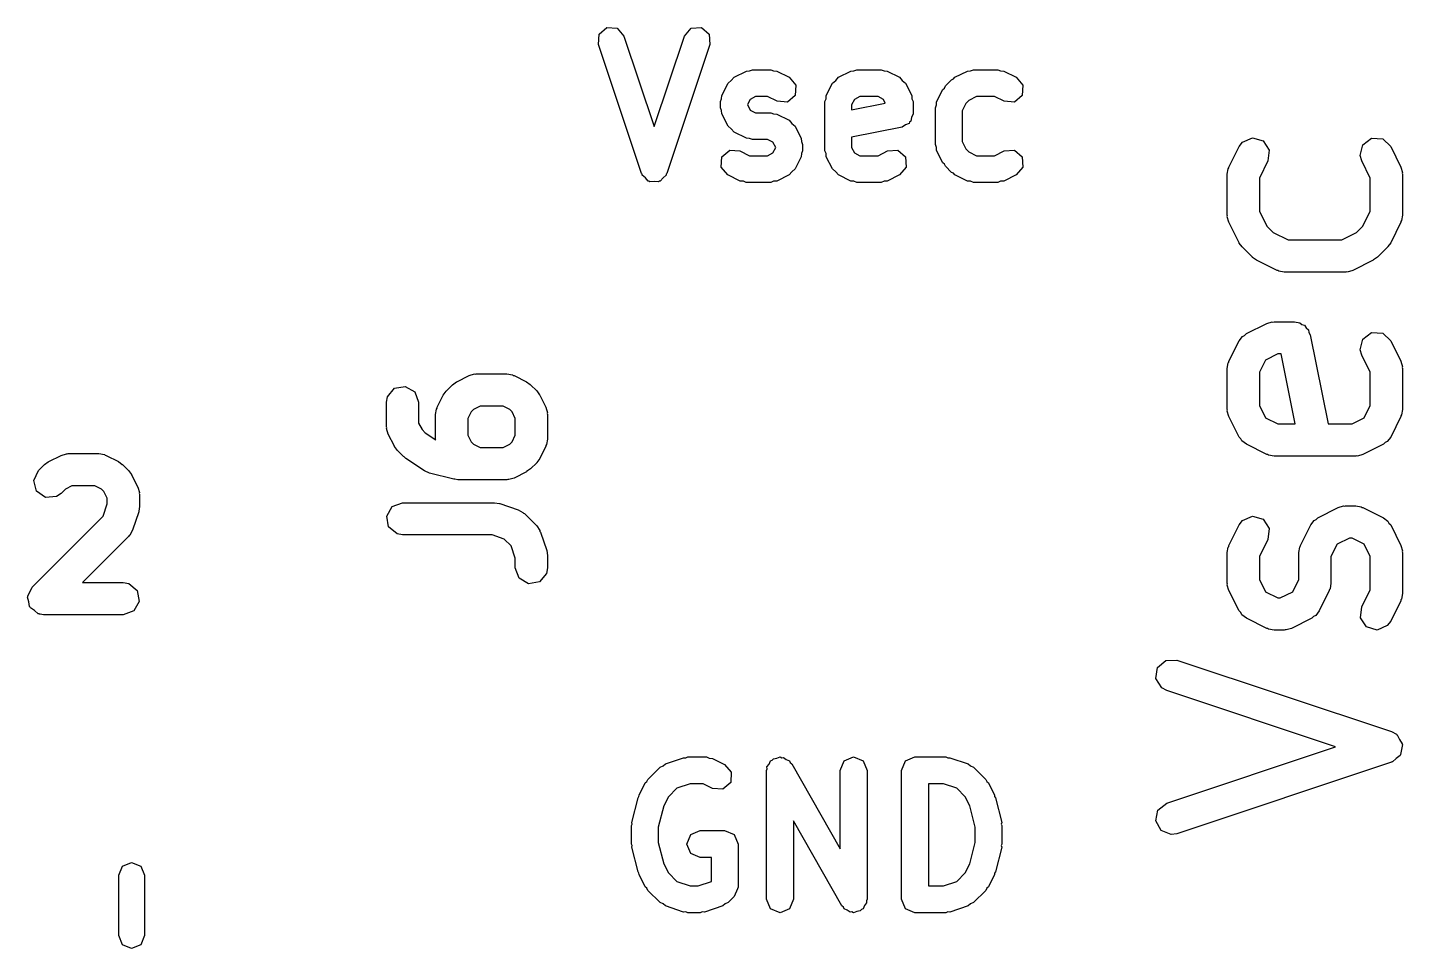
# Model space of a CAD drawing. Extents: x 83.3 to 116.7, y -117 to -83.4.
# Drawn here: x 110.33 to 116.73, y -95.2 to -90.91 of the extents above; entities that cross this region are included whole.
import ezdxf

# ---------------------------------------------------------------- set-up
doc = ezdxf.new("R2010")
doc.units = 0
doc.layers.add('BLACK', color=7, linetype='CONTINUOUS')

msp = doc.modelspace()

# ---------------------------------------------------------------- linework, layer by layer
at = {"layer": 'BLACK', "linetype": 'CONTINUOUS'}
for p, q in [((112.984, -90.9912), (112.987, -90.9435)), ((112.987, -90.9435), (113.023, -90.9121)), ((113.023, -90.9121), (113.071, -90.9155)), ((113.071, -90.9155), (113.102, -90.9517)), ((113.102, -90.9517), (113.243, -91.3738)), ((113.243, -91.3738), (113.384, -90.9517)), ((113.384, -90.9517), (113.415, -90.9155)), ((113.415, -90.9155), (113.463, -90.9121)), ((113.463, -90.9121), (113.499, -90.9435)), ((113.499, -90.9435), (113.502, -90.9912)), ((113.184, -91.5912), (112.984, -90.9912)), ((113.502, -90.9912), (113.302, -91.5912)), ((113.587, -91.172), (113.602, -91.1591)), ((113.602, -91.1591), (113.615, -91.1441)), ((113.615, -91.1441), (113.672, -91.1155)), ((113.672, -91.1155), (113.687, -91.1145)), ((113.687, -91.1145), (113.7, -91.1089)), ((113.7, -91.1089), (113.786, -91.1089)), ((113.786, -91.1089), (113.799, -91.1145)), ((113.799, -91.1145), (113.814, -91.1155)), ((113.814, -91.1155), (113.871, -91.1441)), ((113.871, -91.1441), (113.902, -91.1802)), ((114.073, -91.172), (114.088, -91.1591)), ((114.088, -91.1591), (114.101, -91.1441)), ((114.101, -91.1441), (114.158, -91.1155)), ((114.158, -91.1155), (114.172, -91.1145)), ((114.172, -91.1145), (114.186, -91.1089)), ((114.186, -91.1089), (114.3, -91.1089)), ((114.3, -91.1089), (114.313, -91.1145)), ((114.313, -91.1145), (114.328, -91.1155)), ((114.328, -91.1155), (114.385, -91.1441)), ((114.385, -91.1441), (114.398, -91.1591)), ((114.398, -91.1591), (114.413, -91.172)), ((114.599, -91.1844), (114.627, -91.1558)), ((114.627, -91.1558), (114.637, -91.1519)), ((114.637, -91.1519), (114.643, -91.1441)), ((114.643, -91.1441), (114.701, -91.1155)), ((114.701, -91.1155), (114.715, -91.1145)), ((114.715, -91.1145), (114.729, -91.1089)), ((114.729, -91.1089), (114.843, -91.1089)), ((114.843, -91.1089), (114.856, -91.1145)), ((114.856, -91.1145), (114.871, -91.1155)), ((114.871, -91.1155), (114.928, -91.1441)), ((114.928, -91.1441), (114.959, -91.1802)), ((113.558, -91.2292), (113.587, -91.172)), ((113.899, -91.228), (113.863, -91.2593)), ((113.902, -91.1802), (113.899, -91.228)), ((114.044, -91.2292), (114.073, -91.172)), ((114.413, -91.172), (114.442, -91.2292)), ((114.558, -91.2578), (114.587, -91.2006)), ((114.587, -91.2006), (114.595, -91.1939)), ((114.595, -91.1939), (114.599, -91.1844)), ((114.956, -91.228), (114.92, -91.2593)), ((114.959, -91.1802), (114.956, -91.228)), ((113.552, -91.2571), (113.557, -91.2437)), ((113.552, -91.2857), (113.552, -91.2571)), ((113.557, -91.2992), (113.552, -91.2857)), ((113.557, -91.2437), (113.558, -91.2292)), ((113.689, -91.2466), (113.677, -91.2714)), ((113.677, -91.2714), (113.689, -91.2963)), ((113.715, -91.2339), (113.689, -91.2466)), ((113.771, -91.2339), (113.715, -91.2339)), ((113.815, -91.2559), (113.771, -91.2339)), ((113.863, -91.2593), (113.815, -91.2559)), ((114.037, -91.2571), (114.043, -91.2437)), ((114.037, -91.4857), (114.037, -91.2571)), ((114.043, -91.2437), (114.044, -91.2292)), ((114.175, -91.2466), (114.162, -91.2719)), ((114.162, -91.2952), (114.319, -91.2639)), ((114.162, -91.2719), (114.162, -91.2952)), ((114.2, -91.2339), (114.175, -91.2466)), ((114.285, -91.2339), (114.2, -91.2339)), ((114.311, -91.2466), (114.285, -91.2339)), ((114.319, -91.2639), (114.311, -91.2466)), ((114.442, -91.2292), (114.443, -91.2437)), ((114.443, -91.2437), (114.448, -91.2571)), ((114.448, -91.2571), (114.448, -91.3143)), ((114.552, -91.2857), (114.557, -91.2723)), ((114.552, -91.4571), (114.552, -91.2857)), ((114.557, -91.2723), (114.558, -91.2578)), ((114.694, -91.2656), (114.677, -91.3005)), ((114.708, -91.2514), (114.694, -91.2656)), ((114.743, -91.2339), (114.708, -91.2514)), ((114.828, -91.2339), (114.743, -91.2339)), ((114.872, -91.2559), (114.828, -91.2339)), ((114.92, -91.2593), (114.872, -91.2559)), ((113.558, -91.3137), (113.557, -91.2992)), ((113.587, -91.3708), (113.558, -91.3137)), ((113.689, -91.2963), (113.715, -91.3089)), ((113.715, -91.3089), (113.786, -91.3089)), ((113.786, -91.3089), (113.799, -91.3145)), ((113.799, -91.3145), (113.814, -91.3155)), ((113.814, -91.3155), (113.871, -91.3441)), ((113.871, -91.3441), (113.884, -91.3591)), ((114.432, -91.3525), (114.43, -91.3585)), ((114.438, -91.349), (114.432, -91.3525)), ((114.441, -91.3311), (114.438, -91.349)), ((114.448, -91.3143), (114.441, -91.3311)), ((114.677, -91.3005), (114.677, -91.4424)), ((113.602, -91.3838), (113.587, -91.3708)), ((113.615, -91.3988), (113.602, -91.3838)), ((113.672, -91.4273), (113.615, -91.3988)), ((113.884, -91.3591), (113.899, -91.372)), ((113.899, -91.372), (113.927, -91.4292)), ((114.398, -91.3756), (114.162, -91.4227)), ((114.413, -91.3654), (114.398, -91.3756)), ((114.43, -91.3585), (114.413, -91.3654)), ((113.558, -91.5149), (113.595, -91.4836)), ((113.595, -91.4836), (113.642, -91.487)), ((113.687, -91.4284), (113.672, -91.4273)), ((113.7, -91.4339), (113.687, -91.4284)), ((113.771, -91.4339), (113.7, -91.4339)), ((113.796, -91.4466), (113.771, -91.4339)), ((113.809, -91.4714), (113.796, -91.4466)), ((113.796, -91.4963), (113.809, -91.4714)), ((113.927, -91.4292), (113.928, -91.4437)), ((113.928, -91.4437), (113.934, -91.4571)), ((113.934, -91.4571), (113.934, -91.4857)), ((114.162, -91.4227), (114.162, -91.471)), ((114.162, -91.471), (114.175, -91.4963)), ((114.329, -91.487), (114.377, -91.4836)), ((114.377, -91.4836), (114.413, -91.5149)), ((114.557, -91.4706), (114.552, -91.4571)), ((114.558, -91.4851), (114.557, -91.4706)), ((114.677, -91.4424), (114.694, -91.4773)), ((114.694, -91.4773), (114.708, -91.4915)), ((114.872, -91.487), (114.92, -91.4836)), ((114.92, -91.4836), (114.956, -91.5149)), ((115.919, -91.5617), (115.966, -91.4665)), ((115.966, -91.4665), (115.982, -91.4455)), ((115.982, -91.4455), (116.029, -91.4251)), ((116.029, -91.4251), (116.078, -91.4398)), ((116.078, -91.4398), (116.106, -91.4826)), ((116.106, -91.4826), (116.1, -91.5335)), ((116.53, -91.5086), (116.542, -91.4587)), ((116.542, -91.4587), (116.583, -91.4281)), ((116.583, -91.4281), (116.635, -91.4312)), ((116.635, -91.4312), (116.672, -91.4665)), ((116.672, -91.4665), (116.719, -91.5617)), ((113.555, -91.5626), (113.558, -91.5149)), ((113.642, -91.487), (113.686, -91.5089)), ((113.686, -91.5089), (113.771, -91.5089)), ((113.771, -91.5089), (113.796, -91.4963)), ((113.927, -91.5137), (113.899, -91.5708)), ((113.928, -91.4992), (113.927, -91.5137)), ((113.934, -91.4857), (113.928, -91.4992)), ((114.043, -91.4992), (114.037, -91.4857)), ((114.044, -91.5137), (114.043, -91.4992)), ((114.073, -91.5708), (114.044, -91.5137)), ((114.175, -91.4963), (114.2, -91.5089)), ((114.2, -91.5089), (114.285, -91.5089)), ((114.285, -91.5089), (114.329, -91.487)), ((114.413, -91.5149), (114.416, -91.5626)), ((114.587, -91.5422), (114.558, -91.4851)), ((114.595, -91.549), (114.587, -91.5422)), ((114.708, -91.4915), (114.743, -91.5089)), ((114.743, -91.5089), (114.828, -91.5089)), ((114.828, -91.5089), (114.872, -91.487)), ((114.956, -91.5149), (114.959, -91.5626)), ((116.1, -91.5335), (116.061, -91.6129)), ((116.538, -91.5335), (116.53, -91.5086)), ((116.577, -91.6129), (116.538, -91.5335)), ((113.187, -91.5947), (113.184, -91.5912)), ((113.187, -91.5994), (113.187, -91.5947)), ((113.202, -91.6124), (113.187, -91.5994)), ((113.215, -91.6273), (113.202, -91.6124)), ((113.284, -91.6124), (113.271, -91.6273)), ((113.299, -91.5994), (113.284, -91.6124)), ((113.302, -91.5912), (113.299, -91.5947)), ((113.299, -91.5947), (113.299, -91.5994)), ((113.586, -91.5988), (113.555, -91.5626)), ((113.643, -91.6273), (113.586, -91.5988)), ((113.871, -91.5988), (113.814, -91.6273)), ((113.884, -91.5838), (113.871, -91.5988)), ((113.899, -91.5708), (113.884, -91.5838)), ((114.088, -91.5838), (114.073, -91.5708)), ((114.101, -91.5988), (114.088, -91.5838)), ((114.158, -91.6273), (114.101, -91.5988)), ((114.385, -91.5988), (114.328, -91.6273)), ((114.416, -91.5626), (114.385, -91.5988)), ((114.599, -91.5585), (114.595, -91.549)), ((114.627, -91.587), (114.599, -91.5585)), ((114.637, -91.591), (114.627, -91.587)), ((114.643, -91.5988), (114.637, -91.591)), ((114.701, -91.6273), (114.643, -91.5988)), ((114.928, -91.5988), (114.871, -91.6273)), ((114.959, -91.5626), (114.928, -91.5988)), ((115.911, -91.5952), (115.915, -91.5696)), ((115.911, -91.7857), (115.911, -91.5952)), ((115.915, -91.5696), (115.918, -91.5662)), ((115.918, -91.5662), (115.919, -91.5617)), ((116.719, -91.5617), (116.727, -91.5867)), ((116.727, -91.5867), (116.726, -91.591)), ((116.726, -91.591), (116.727, -91.5952)), ((116.727, -91.5952), (116.727, -91.7857)), ((113.22, -91.6277), (113.215, -91.6273)), ((113.223, -91.6307), (113.22, -91.6277)), ((113.243, -91.6293), (113.223, -91.6307)), ((113.263, -91.6307), (113.243, -91.6293)), ((113.266, -91.6277), (113.263, -91.6307)), ((113.271, -91.6273), (113.266, -91.6277)), ((113.658, -91.6284), (113.643, -91.6273)), ((113.671, -91.6339), (113.658, -91.6284)), ((113.786, -91.6339), (113.671, -91.6339)), ((113.799, -91.6284), (113.786, -91.6339)), ((113.814, -91.6273), (113.799, -91.6284)), ((114.172, -91.6284), (114.158, -91.6273)), ((114.186, -91.6339), (114.172, -91.6284)), ((114.3, -91.6339), (114.186, -91.6339)), ((114.313, -91.6284), (114.3, -91.6339)), ((114.328, -91.6273), (114.313, -91.6284)), ((114.715, -91.6284), (114.701, -91.6273)), ((114.729, -91.6339), (114.715, -91.6284)), ((114.843, -91.6339), (114.729, -91.6339)), ((114.856, -91.6284), (114.843, -91.6339)), ((114.871, -91.6273), (114.856, -91.6284)), ((116.061, -91.6129), (116.061, -91.768)), ((116.577, -91.768), (116.577, -91.6129)), ((115.912, -91.7899), (115.911, -91.7857)), ((115.911, -91.7943), (115.912, -91.7899)), ((115.919, -91.8193), (115.911, -91.7943)), ((116.061, -91.768), (116.095, -91.8365)), ((116.543, -91.8365), (116.577, -91.768)), ((116.727, -91.7857), (116.723, -91.8114)), ((115.966, -91.9145), (115.919, -91.8193)), ((116.095, -91.8365), (116.125, -91.8669)), ((116.125, -91.8669), (116.194, -91.9012)), ((116.444, -91.9012), (116.513, -91.8669)), ((116.513, -91.8669), (116.543, -91.8365)), ((116.719, -91.8193), (116.672, -91.9145)), ((116.72, -91.8148), (116.719, -91.8193)), ((116.723, -91.8114), (116.72, -91.8148)), ((115.967, -91.9156), (115.966, -91.9145)), ((115.98, -91.934), (115.967, -91.9156)), ((116.194, -91.9012), (116.444, -91.9012)), ((116.672, -91.9145), (116.658, -91.9325)), ((116.658, -91.9325), (116.658, -91.934)), ((116.028, -91.9816), (115.98, -91.934)), ((116.029, -91.9823), (116.028, -91.9816)), ((116.047, -91.9957), (116.029, -91.9823)), ((116.143, -92.0433), (116.047, -91.9957)), ((116.591, -91.9957), (116.495, -92.0433)), ((116.592, -91.9945), (116.591, -91.9957)), ((116.61, -91.9816), (116.592, -91.9945)), ((116.658, -91.934), (116.61, -91.9816)), ((116.147, -92.0438), (116.143, -92.0433)), ((116.151, -92.0467), (116.147, -92.0438)), ((116.176, -92.0512), (116.151, -92.0467)), ((116.462, -92.0512), (116.176, -92.0512)), ((116.466, -92.0497), (116.462, -92.0512)), ((116.47, -92.0507), (116.466, -92.0497)), ((116.495, -92.0433), (116.47, -92.0507)), ((116, -92.3377), (116.095, -92.2901)), ((116.095, -92.2901), (116.12, -92.2826)), ((116.12, -92.2826), (116.124, -92.2837)), ((116.124, -92.2837), (116.129, -92.2821)), ((116.129, -92.2821), (116.224, -92.2821)), ((116.224, -92.2821), (116.249, -92.2867)), ((116.249, -92.2867), (116.259, -92.2946)), ((116.259, -92.2946), (116.271, -92.2986)), ((116.271, -92.2986), (116.278, -92.3106)), ((116.278, -92.3106), (116.289, -92.3196)), ((115.919, -92.4665), (115.966, -92.3712)), ((115.966, -92.3712), (115.982, -92.3503)), ((115.982, -92.3503), (115.992, -92.3458)), ((115.992, -92.3458), (116, -92.3377)), ((116.289, -92.3196), (116.291, -92.3318)), ((116.291, -92.3318), (116.297, -92.3424)), ((116.297, -92.3424), (116.381, -92.7583)), ((116.53, -92.4133), (116.542, -92.3634)), ((116.542, -92.3634), (116.583, -92.3329)), ((116.583, -92.3329), (116.635, -92.3359)), ((116.635, -92.3359), (116.672, -92.3712)), ((116.672, -92.3712), (116.719, -92.4665)), ((116.146, -92.4321), (116.089, -92.4607)), ((116.162, -92.4321), (116.146, -92.4321)), ((116.228, -92.7583), (116.162, -92.4321)), ((116.538, -92.4383), (116.53, -92.4133)), ((116.577, -92.5177), (116.538, -92.4383)), ((115.911, -92.5), (115.915, -92.4743)), ((115.911, -92.6905), (115.911, -92.5)), ((115.915, -92.4743), (115.918, -92.4709)), ((115.918, -92.4709), (115.919, -92.4665)), ((116.089, -92.4607), (116.061, -92.5177)), ((116.719, -92.4665), (116.727, -92.4914)), ((116.727, -92.4914), (116.726, -92.4958)), ((116.726, -92.4958), (116.727, -92.5)), ((116.727, -92.5), (116.727, -92.6905)), ((112.304, -92.5755), (112.322, -92.5627)), ((112.322, -92.5627), (112.324, -92.5615)), ((112.324, -92.5615), (112.381, -92.5329)), ((112.381, -92.5329), (112.406, -92.5255)), ((112.406, -92.5255), (112.41, -92.5265)), ((112.41, -92.5265), (112.414, -92.525)), ((112.414, -92.525), (112.557, -92.525)), ((112.557, -92.525), (112.583, -92.5295)), ((112.583, -92.5295), (112.586, -92.5324)), ((112.586, -92.5324), (112.591, -92.5329)), ((112.591, -92.5329), (112.648, -92.5615)), ((112.648, -92.5615), (112.666, -92.5748)), ((116.061, -92.5177), (116.061, -92.6728)), ((116.577, -92.6728), (116.577, -92.5177)), ((111.996, -92.6571), (112.001, -92.6315)), ((112.001, -92.6315), (112.034, -92.5922)), ((112.034, -92.5922), (112.084, -92.5833)), ((112.084, -92.5833), (112.129, -92.6089)), ((112.129, -92.6089), (112.146, -92.6571)), ((112.233, -92.6807), (112.261, -92.6236)), ((112.261, -92.6236), (112.275, -92.6056)), ((112.275, -92.6056), (112.276, -92.6041)), ((112.276, -92.6041), (112.304, -92.5755)), ((112.666, -92.5748), (112.667, -92.5755)), ((112.667, -92.5755), (112.696, -92.6041)), ((112.696, -92.6041), (112.709, -92.6225)), ((112.709, -92.6225), (112.71, -92.6236)), ((112.71, -92.6236), (112.739, -92.6807)), ((111.996, -92.7714), (111.996, -92.6571)), ((112.146, -92.6571), (112.146, -92.7537)), ((112.225, -92.7143), (112.23, -92.6886)), ((112.23, -92.6886), (112.232, -92.6852)), ((112.232, -92.6852), (112.233, -92.6807)), ((112.402, -92.6902), (112.39, -92.7016)), ((112.432, -92.675), (112.402, -92.6902)), ((112.539, -92.675), (112.432, -92.675)), ((112.57, -92.6902), (112.539, -92.675)), ((112.581, -92.7016), (112.57, -92.6902)), ((112.739, -92.6807), (112.746, -92.7057)), ((115.912, -92.6947), (115.911, -92.6905)), ((115.911, -92.699), (115.912, -92.6947)), ((115.919, -92.724), (115.911, -92.699)), ((116.061, -92.6728), (116.089, -92.7298)), ((116.549, -92.7298), (116.577, -92.6728)), ((116.727, -92.6905), (116.723, -92.7161)), ((112.146, -92.7537), (112.162, -92.7841)), ((112.225, -92.8286), (112.225, -92.7143)), ((112.39, -92.7016), (112.375, -92.732)), ((112.375, -92.732), (112.375, -92.8109)), ((112.596, -92.732), (112.581, -92.7016)), ((112.596, -92.8109), (112.596, -92.732)), ((112.746, -92.7057), (112.745, -92.7101)), ((112.745, -92.7101), (112.746, -92.7143)), ((112.746, -92.7143), (112.746, -92.8286)), ((115.966, -92.8193), (115.919, -92.724)), ((116.089, -92.7298), (116.146, -92.7583)), ((116.146, -92.7583), (116.228, -92.7583)), ((116.381, -92.7583), (116.492, -92.7583)), ((116.492, -92.7583), (116.549, -92.7298)), ((116.719, -92.724), (116.672, -92.8193)), ((116.72, -92.7196), (116.719, -92.724)), ((116.723, -92.7161), (116.72, -92.7196)), ((111.998, -92.7756), (111.996, -92.7714)), ((111.997, -92.78), (111.998, -92.7756)), ((112.004, -92.805), (111.997, -92.78)), ((112.033, -92.8621), (112.004, -92.805)), ((112.162, -92.7841), (112.176, -92.7989)), ((112.176, -92.7989), (112.226, -92.8322)), ((112.226, -92.8322), (112.225, -92.8286)), ((112.375, -92.8109), (112.39, -92.8413)), ((112.581, -92.8413), (112.596, -92.8109)), ((112.746, -92.8286), (112.742, -92.8542)), ((115.974, -92.827), (115.966, -92.8193)), ((115.979, -92.8373), (115.974, -92.827)), ((116.672, -92.8193), (116.656, -92.8402)), ((112.034, -92.8632), (112.033, -92.8621)), ((112.047, -92.8816), (112.034, -92.8632)), ((112.076, -92.9102), (112.047, -92.8816)), ((112.39, -92.8413), (112.402, -92.8526)), ((112.402, -92.8526), (112.432, -92.8679)), ((112.432, -92.8679), (112.539, -92.8679)), ((112.539, -92.8679), (112.57, -92.8526)), ((112.57, -92.8526), (112.581, -92.8413)), ((112.739, -92.8621), (112.71, -92.9193)), ((112.742, -92.8542), (112.739, -92.8577)), ((112.739, -92.8577), (112.739, -92.8621)), ((116, -92.8528), (115.979, -92.8373)), ((116.095, -92.9004), (116, -92.8528)), ((116.638, -92.8528), (116.543, -92.9004)), ((116.646, -92.8446), (116.638, -92.8528)), ((116.656, -92.8402), (116.646, -92.8446)), ((110.376, -92.9755), (110.404, -92.947)), ((110.404, -92.947), (110.422, -92.9341)), ((110.422, -92.9341), (110.424, -92.9329)), ((110.424, -92.9329), (110.481, -92.9043)), ((110.481, -92.9043), (110.506, -92.8969)), ((110.506, -92.8969), (110.51, -92.898)), ((110.51, -92.898), (110.514, -92.8964)), ((110.514, -92.8964), (110.657, -92.8964)), ((110.657, -92.8964), (110.683, -92.901)), ((110.683, -92.901), (110.686, -92.9038)), ((110.686, -92.9038), (110.691, -92.9043)), ((110.691, -92.9043), (110.748, -92.9329)), ((110.748, -92.9329), (110.766, -92.9463)), ((110.766, -92.9463), (110.767, -92.947)), ((110.767, -92.947), (110.796, -92.9755)), ((112.079, -92.9117), (112.076, -92.9102)), ((112.087, -92.9195), (112.079, -92.9117)), ((112.173, -92.9767), (112.087, -92.9195)), ((112.696, -92.9387), (112.667, -92.9673)), ((112.697, -92.9373), (112.696, -92.9387)), ((112.71, -92.9193), (112.697, -92.9373)), ((116.099, -92.9009), (116.095, -92.9004)), ((116.103, -92.9038), (116.099, -92.9009)), ((116.129, -92.9083), (116.103, -92.9038)), ((116.51, -92.9083), (116.129, -92.9083)), ((116.514, -92.9068), (116.51, -92.9083)), ((116.518, -92.9078), (116.514, -92.9068)), ((116.543, -92.9004), (116.518, -92.9078)), ((110.354, -93.022), (110.376, -92.9755)), ((110.796, -92.9755), (110.809, -92.9939)), ((110.809, -92.9939), (110.81, -92.995)), ((110.81, -92.995), (110.839, -93.0522)), ((112.173, -92.9768), (112.173, -92.9767)), ((112.196, -92.987), (112.173, -92.9768)), ((112.31, -93.0156), (112.196, -92.987)), ((112.314, -93.0153), (112.31, -93.0156)), ((112.329, -93.0179), (112.314, -93.0153)), ((112.557, -93.0179), (112.329, -93.0179)), ((112.561, -93.0163), (112.557, -93.0179)), ((112.566, -93.0174), (112.561, -93.0163)), ((112.591, -93.0099), (112.566, -93.0174)), ((112.648, -92.9814), (112.591, -93.0099)), ((112.649, -92.9802), (112.648, -92.9814)), ((112.667, -92.9673), (112.649, -92.9802)), ((110.367, -93.0716), (110.354, -93.022)), ((110.409, -93.101), (110.367, -93.0716)), ((110.482, -93.0816), (110.46, -93.0965)), ((110.502, -93.0616), (110.482, -93.0816)), ((110.532, -93.0464), (110.502, -93.0616)), ((110.639, -93.0464), (110.532, -93.0464)), ((110.67, -93.0616), (110.639, -93.0464)), ((110.681, -93.073), (110.67, -93.0616)), ((110.696, -93.1034), (110.681, -93.073)), ((110.839, -93.0522), (110.846, -93.0771)), ((110.846, -93.0771), (110.845, -93.0815)), ((110.845, -93.0815), (110.846, -93.0857)), ((110.46, -93.0965), (110.409, -93.101)), ((110.677, -93.1881), (110.696, -93.1307)), ((110.696, -93.1307), (110.696, -93.1034)), ((110.846, -93.1429), (110.843, -93.1649)), ((110.846, -93.0857), (110.846, -93.1429)), ((111.998, -93.187), (112.023, -93.1425)), ((112.023, -93.1425), (112.071, -93.125)), ((112.071, -93.125), (112.5, -93.125)), ((112.5, -93.125), (112.522, -93.1289)), ((112.522, -93.1289), (112.524, -93.1288)), ((112.524, -93.1288), (112.609, -93.1574)), ((116.333, -93.1948), (116.428, -93.1472)), ((116.428, -93.1472), (116.453, -93.1398)), ((116.453, -93.1398), (116.458, -93.1408)), ((116.458, -93.1408), (116.462, -93.1393)), ((116.462, -93.1393), (116.51, -93.1393)), ((116.51, -93.1393), (116.535, -93.1438)), ((116.535, -93.1438), (116.539, -93.1467)), ((116.539, -93.1467), (116.543, -93.1472)), ((116.543, -93.1472), (116.638, -93.1948)), ((110.347, -93.5184), (110.677, -93.1881)), ((110.843, -93.1666), (110.814, -93.2523)), ((110.843, -93.1649), (110.843, -93.1666)), ((112.006, -93.2375), (111.998, -93.187)), ((112.609, -93.1574), (112.632, -93.1698)), ((112.632, -93.1698), (112.635, -93.1736)), ((112.635, -93.1736), (112.639, -93.1755)), ((112.639, -93.1755), (112.696, -93.2327)), ((115.966, -93.2284), (115.982, -93.2074)), ((115.982, -93.2074), (116.029, -93.187)), ((116.029, -93.187), (116.078, -93.2017)), ((116.078, -93.2017), (116.106, -93.2445)), ((116.3, -93.2284), (116.315, -93.2074)), ((116.315, -93.2074), (116.325, -93.203)), ((116.325, -93.203), (116.333, -93.1948)), ((116.638, -93.1948), (116.659, -93.2103)), ((116.659, -93.2103), (116.664, -93.2206)), ((110.802, -93.2752), (110.798, -93.2775)), ((110.814, -93.2523), (110.802, -93.2752)), ((112.046, -93.2705), (112.006, -93.2375)), ((112.071, -93.275), (112.046, -93.2705)), ((112.488, -93.275), (112.071, -93.275)), ((112.545, -93.2941), (112.488, -93.275)), ((112.696, -93.2327), (112.711, -93.254)), ((112.711, -93.254), (112.711, -93.2585)), ((112.711, -93.2585), (112.714, -93.262)), ((112.714, -93.262), (112.743, -93.3477)), ((115.919, -93.3236), (115.966, -93.2284)), ((116.106, -93.2445), (116.1, -93.2954)), ((116.252, -93.3236), (116.3, -93.2284)), ((116.664, -93.2206), (116.672, -93.2284)), ((116.672, -93.2284), (116.719, -93.3236)), ((110.796, -93.2816), (110.581, -93.4964)), ((110.798, -93.2775), (110.796, -93.2816)), ((112.577, -93.3262), (112.545, -93.2941)), ((112.596, -93.3836), (112.577, -93.3262)), ((115.911, -93.3571), (115.915, -93.3315)), ((115.915, -93.3315), (115.918, -93.3281)), ((115.918, -93.3281), (115.919, -93.3236)), ((116.1, -93.2954), (116.061, -93.3748)), ((116.244, -93.3571), (116.249, -93.3315)), ((116.249, -93.3315), (116.251, -93.3281)), ((116.251, -93.3281), (116.252, -93.3236)), ((116.423, -93.3178), (116.394, -93.3748)), ((116.48, -93.2893), (116.423, -93.3178)), ((116.492, -93.2893), (116.48, -93.2893)), ((116.549, -93.3178), (116.492, -93.2893)), ((116.577, -93.3748), (116.549, -93.3178)), ((116.719, -93.3236), (116.727, -93.3486)), ((112.596, -93.4286), (112.596, -93.3836)), ((112.743, -93.3477), (112.746, -93.3699)), ((112.746, -93.3699), (112.746, -93.3714)), ((112.746, -93.3714), (112.746, -93.4286)), ((115.911, -93.5), (115.911, -93.3571)), ((116.061, -93.3748), (116.061, -93.4823)), ((116.244, -93.4823), (116.244, -93.3571)), ((116.394, -93.3748), (116.394, -93.5)), ((116.577, -93.5299), (116.577, -93.3748)), ((116.727, -93.3486), (116.726, -93.3529)), ((116.726, -93.3529), (116.727, -93.3571)), ((116.727, -93.3571), (116.727, -93.5476)), ((112.614, -93.4768), (112.596, -93.4286)), ((112.742, -93.4542), (112.709, -93.4935)), ((112.746, -93.4286), (112.742, -93.4542)), ((110.337, -93.5388), (110.347, -93.5184)), ((110.581, -93.4964), (110.771, -93.4964)), ((110.771, -93.4964), (110.797, -93.501)), ((110.797, -93.501), (110.836, -93.5339)), ((112.658, -93.5024), (112.614, -93.4768)), ((112.709, -93.4935), (112.658, -93.5024)), ((115.912, -93.5042), (115.911, -93.5)), ((115.911, -93.5086), (115.912, -93.5042)), ((115.919, -93.5335), (115.911, -93.5086)), ((116.061, -93.4823), (116.089, -93.5393)), ((116.216, -93.5393), (116.244, -93.4823)), ((116.387, -93.5291), (116.386, -93.5335)), ((116.39, -93.5257), (116.387, -93.5291)), ((116.394, -93.5), (116.39, -93.5257)), ((116.538, -93.6093), (116.577, -93.5299)), ((110.325, -93.5649), (110.327, -93.5618)), ((110.331, -93.5867), (110.325, -93.5649)), ((110.326, -93.5584), (110.337, -93.5388)), ((110.327, -93.5618), (110.326, -93.5584)), ((110.335, -93.6089), (110.331, -93.5867)), ((110.845, -93.5845), (110.82, -93.6289)), ((110.836, -93.5339), (110.845, -93.5845)), ((115.966, -93.6288), (115.919, -93.5335)), ((116.089, -93.5393), (116.146, -93.5679)), ((116.146, -93.5679), (116.158, -93.5679)), ((116.158, -93.5679), (116.216, -93.5393)), ((116.386, -93.5335), (116.339, -93.6288)), ((116.719, -93.5812), (116.672, -93.6764)), ((116.72, -93.5767), (116.719, -93.5812)), ((116.723, -93.5733), (116.72, -93.5767)), ((116.727, -93.5476), (116.723, -93.5733)), ((110.338, -93.6111), (110.335, -93.6089)), ((110.339, -93.6144), (110.338, -93.6111)), ((110.357, -93.6274), (110.339, -93.6144)), ((110.374, -93.6419), (110.357, -93.6274)), ((110.379, -93.6427), (110.374, -93.6419)), ((110.381, -93.6439), (110.379, -93.6427)), ((110.384, -93.6436), (110.381, -93.6439)), ((110.4, -93.6464), (110.384, -93.6436)), ((110.771, -93.6464), (110.4, -93.6464)), ((110.82, -93.6289), (110.771, -93.6464)), ((115.974, -93.6365), (115.966, -93.6288)), ((115.979, -93.6468), (115.974, -93.6365)), ((116, -93.6623), (115.979, -93.6468)), ((116.313, -93.6542), (116.305, -93.6623)), ((116.323, -93.6497), (116.313, -93.6542)), ((116.339, -93.6288), (116.323, -93.6497)), ((116.532, -93.6603), (116.538, -93.6093)), ((116.56, -93.7031), (116.532, -93.6603)), ((116.095, -93.7099), (116, -93.6623)), ((116.099, -93.7105), (116.095, -93.7099)), ((116.103, -93.7133), (116.099, -93.7105)), ((116.129, -93.7179), (116.103, -93.7133)), ((116.176, -93.7179), (116.129, -93.7179)), ((116.18, -93.7163), (116.176, -93.7179)), ((116.185, -93.7174), (116.18, -93.7163)), ((116.21, -93.7099), (116.185, -93.7174)), ((116.305, -93.6623), (116.21, -93.7099)), ((116.609, -93.7177), (116.56, -93.7031)), ((116.656, -93.6973), (116.609, -93.7177)), ((116.672, -93.6764), (116.656, -93.6973)), ((115.579, -93.9436), (115.586, -93.8929)), ((115.586, -93.8929), (115.625, -93.8588)), ((115.625, -93.8588), (115.676, -93.8574)), ((115.676, -93.8574), (116.676, -94.1908)), ((115.606, -93.9873), (115.579, -93.9436)), ((115.629, -93.9997), (115.606, -93.9873)), ((116.415, -94.2619), (115.629, -93.9997)), ((116.676, -94.1908), (116.699, -94.2032)), ((116.699, -94.2032), (116.7, -94.205)), ((116.7, -94.205), (116.702, -94.2058)), ((116.702, -94.2058), (116.713, -94.2267)), ((116.713, -94.2267), (116.726, -94.2469)), ((115.629, -94.5241), (116.415, -94.2619)), ((116.716, -94.3012), (116.698, -94.3159)), ((116.717, -94.299), (116.716, -94.3012)), ((116.718, -94.2976), (116.717, -94.299)), ((116.722, -94.2742), (116.718, -94.2976)), ((116.727, -94.2509), (116.722, -94.2742)), ((116.726, -94.2469), (116.726, -94.249)), ((116.726, -94.249), (116.727, -94.2509)), ((113.213, -94.4129), (113.27, -94.3558)), ((113.27, -94.3558), (113.284, -94.3502)), ((113.284, -94.3502), (113.295, -94.3407)), ((113.295, -94.3407), (113.38, -94.3121)), ((113.38, -94.3121), (113.39, -94.3129)), ((113.39, -94.3129), (113.4, -94.3089)), ((113.4, -94.3089), (113.486, -94.3089)), ((113.486, -94.3089), (113.499, -94.3145)), ((113.499, -94.3145), (113.514, -94.3155)), ((113.514, -94.3155), (113.571, -94.3441)), ((113.571, -94.3441), (113.602, -94.3802)), ((113.766, -94.3714), (113.769, -94.3635)), ((113.768, -94.355), (113.778, -94.3422)), ((113.769, -94.3635), (113.768, -94.355)), ((113.778, -94.3422), (113.784, -94.3272)), ((113.784, -94.3272), (113.792, -94.3239)), ((113.792, -94.3239), (113.798, -94.3172)), ((113.798, -94.3172), (113.814, -94.3151)), ((113.814, -94.3151), (113.829, -94.3089)), ((113.829, -94.3089), (113.837, -94.3122)), ((113.837, -94.3122), (113.845, -94.3111)), ((113.845, -94.3111), (113.858, -94.321)), ((113.858, -94.321), (113.873, -94.3272)), ((113.873, -94.3272), (113.876, -94.3352)), ((113.876, -94.3352), (113.883, -94.3404)), ((113.883, -94.3404), (114.109, -94.7361)), ((114.109, -94.3714), (114.127, -94.3272)), ((114.127, -94.3272), (114.171, -94.3089)), ((114.171, -94.3089), (114.216, -94.3272)), ((114.216, -94.3272), (114.234, -94.3714)), ((114.395, -94.3714), (114.413, -94.3272)), ((114.413, -94.3272), (114.457, -94.3089)), ((114.457, -94.3089), (114.6, -94.3089)), ((114.6, -94.3089), (114.61, -94.3129)), ((114.61, -94.3129), (114.62, -94.3121)), ((114.62, -94.3121), (114.705, -94.3407)), ((114.705, -94.3407), (114.716, -94.3502)), ((114.716, -94.3502), (114.73, -94.3558)), ((114.73, -94.3558), (114.787, -94.4129)), ((116.676, -94.3331), (115.676, -94.6664)), ((116.678, -94.3317), (116.676, -94.3331)), ((116.68, -94.3317), (116.678, -94.3317)), ((116.698, -94.3159), (116.68, -94.3317)), ((113.173, -94.4863), (113.201, -94.4292)), ((113.201, -94.4292), (113.209, -94.4225)), ((113.209, -94.4225), (113.213, -94.4129)), ((113.599, -94.428), (113.563, -94.4593)), ((113.602, -94.3802), (113.599, -94.428)), ((113.766, -94.9714), (113.766, -94.3714)), ((114.109, -94.7361), (114.109, -94.3714)), ((114.234, -94.3714), (114.234, -94.9714)), ((114.395, -94.9714), (114.395, -94.3714)), ((114.787, -94.4129), (114.791, -94.4225)), ((114.791, -94.4225), (114.799, -94.4292)), ((114.799, -94.4292), (114.827, -94.4863)), ((113.168, -94.4991), (113.172, -94.4934)), ((113.172, -94.4934), (113.173, -94.4863)), ((113.348, -94.4546), (113.309, -94.4942)), ((113.41, -94.4339), (113.348, -94.4546)), ((113.471, -94.4339), (113.41, -94.4339)), ((113.515, -94.4559), (113.471, -94.4339)), ((113.563, -94.4593), (113.515, -94.4559)), ((114.52, -94.4339), (114.52, -94.9089)), ((114.59, -94.4339), (114.52, -94.4339)), ((114.652, -94.4546), (114.59, -94.4339)), ((114.691, -94.4942), (114.652, -94.4546)), ((114.827, -94.4863), (114.828, -94.4934)), ((114.828, -94.4934), (114.832, -94.4991)), ((113.139, -94.6134), (113.168, -94.4991)), ((113.288, -94.5361), (113.262, -94.6363)), ((113.309, -94.4942), (113.288, -94.5361)), ((114.712, -94.5361), (114.691, -94.4942)), ((114.737, -94.6363), (114.712, -94.5361)), ((114.832, -94.4991), (114.861, -94.6134)), ((115.578, -94.6062), (115.588, -94.556)), ((115.588, -94.556), (115.629, -94.5241)), ((113.137, -94.6286), (113.141, -94.6212)), ((113.141, -94.6212), (113.139, -94.6134)), ((114.117, -95.0024), (113.891, -94.6068)), ((113.891, -94.6068), (113.891, -94.9714)), ((114.861, -94.6134), (114.859, -94.6212)), ((114.859, -94.6212), (114.862, -94.6286)), ((115.603, -94.6514), (115.578, -94.6062)), ((113.137, -94.7143), (113.137, -94.6286)), ((113.262, -94.6363), (113.262, -94.7066)), ((113.395, -94.7143), (113.413, -94.6701)), ((113.413, -94.6701), (113.457, -94.6518)), ((113.457, -94.6518), (113.571, -94.6518)), ((113.571, -94.6518), (113.616, -94.6701)), ((113.616, -94.6701), (113.634, -94.7143)), ((114.737, -94.7066), (114.737, -94.6363)), ((114.862, -94.6286), (114.862, -94.7143)), ((115.65, -94.6702), (115.603, -94.6514)), ((115.676, -94.6664), (115.65, -94.6702)), ((113.141, -94.7216), (113.137, -94.7143)), ((113.139, -94.7294), (113.141, -94.7216)), ((113.168, -94.8437), (113.139, -94.7294)), ((113.262, -94.7066), (113.288, -94.8068)), ((113.413, -94.7585), (113.395, -94.7143)), ((113.634, -94.7143), (113.634, -94.9143)), ((114.712, -94.8068), (114.737, -94.7066)), ((114.861, -94.7294), (114.832, -94.8437)), ((114.862, -94.7143), (114.859, -94.7216)), ((114.859, -94.7216), (114.861, -94.7294)), ((110.768, -94.817), (110.81, -94.7994)), ((110.81, -94.7994), (110.852, -94.817)), ((113.288, -94.8068), (113.309, -94.8487)), ((113.457, -94.7768), (113.413, -94.7585)), ((113.509, -94.7768), (113.457, -94.7768)), ((113.509, -94.8883), (113.509, -94.7768)), ((114.691, -94.8487), (114.712, -94.8068)), ((110.75, -94.8594), (110.768, -94.817)), ((110.75, -95.1406), (110.75, -94.8594)), ((110.852, -94.817), (110.87, -94.8594)), ((110.87, -94.8594), (110.87, -95.1406)), ((113.172, -94.8494), (113.168, -94.8437)), ((113.173, -94.8565), (113.172, -94.8494)), ((113.201, -94.9137), (113.173, -94.8565)), ((113.309, -94.8487), (113.348, -94.8882)), ((114.652, -94.8882), (114.691, -94.8487)), ((114.827, -94.8565), (114.799, -94.9137)), ((114.828, -94.8494), (114.827, -94.8565)), ((114.832, -94.8437), (114.828, -94.8494)), ((113.209, -94.9204), (113.201, -94.9137)), ((113.213, -94.9299), (113.209, -94.9204)), ((113.27, -94.9871), (113.213, -94.9299)), ((113.348, -94.8882), (113.41, -94.9089)), ((113.41, -94.9089), (113.447, -94.9089)), ((113.447, -94.9089), (113.509, -94.8883)), ((113.63, -94.9234), (113.616, -94.9585)), ((113.634, -94.9143), (113.63, -94.9234)), ((114.52, -94.9089), (114.59, -94.9089)), ((114.59, -94.9089), (114.652, -94.8882)), ((114.787, -94.9299), (114.73, -94.9871)), ((114.791, -94.9204), (114.787, -94.9299)), ((114.799, -94.9137), (114.791, -94.9204)), ((113.284, -94.9926), (113.27, -94.9871)), ((113.295, -95.0022), (113.284, -94.9926)), ((113.38, -95.0307), (113.295, -95.0022)), ((113.563, -95.0022), (113.477, -95.0307)), ((113.574, -94.9926), (113.563, -95.0022)), ((113.587, -94.987), (113.574, -94.9926)), ((113.616, -94.9585), (113.587, -94.987)), ((113.784, -95.0156), (113.766, -94.9714)), ((113.891, -94.9714), (113.873, -95.0156)), ((114.124, -95.0077), (114.117, -95.0024)), ((114.222, -95.0007), (114.216, -95.0156)), ((114.232, -94.9879), (114.222, -95.0007)), ((114.234, -94.9714), (114.231, -94.9794)), ((114.231, -94.9794), (114.232, -94.9879)), ((114.413, -95.0156), (114.395, -94.9714)), ((114.705, -95.0022), (114.62, -95.0307)), ((114.716, -94.9926), (114.705, -95.0022)), ((114.73, -94.9871), (114.716, -94.9926)), ((113.39, -95.03), (113.38, -95.0307)), ((113.4, -95.0339), (113.39, -95.03)), ((113.457, -95.0339), (113.4, -95.0339)), ((113.467, -95.03), (113.457, -95.0339)), ((113.477, -95.0307), (113.467, -95.03)), ((113.829, -95.0339), (113.784, -95.0156)), ((113.873, -95.0156), (113.829, -95.0339)), ((114.127, -95.0156), (114.124, -95.0077)), ((114.142, -95.0218), (114.127, -95.0156)), ((114.155, -95.0317), (114.142, -95.0218)), ((114.163, -95.0306), (114.155, -95.0317)), ((114.171, -95.0339), (114.163, -95.0306)), ((114.186, -95.0277), (114.171, -95.0339)), ((114.202, -95.0257), (114.186, -95.0277)), ((114.208, -95.0189), (114.202, -95.0257)), ((114.216, -95.0156), (114.208, -95.0189)), ((114.457, -95.0339), (114.413, -95.0156)), ((114.6, -95.0339), (114.457, -95.0339)), ((114.61, -95.03), (114.6, -95.0339)), ((114.62, -95.0307), (114.61, -95.03)), ((110.768, -95.183), (110.75, -95.1406)), ((110.81, -95.2006), (110.768, -95.183)), ((110.852, -95.183), (110.81, -95.2006)), ((110.87, -95.1406), (110.852, -95.183))]:
    msp.add_line(p, q, dxfattribs=at)

doc.saveas('drawing.dxf')
